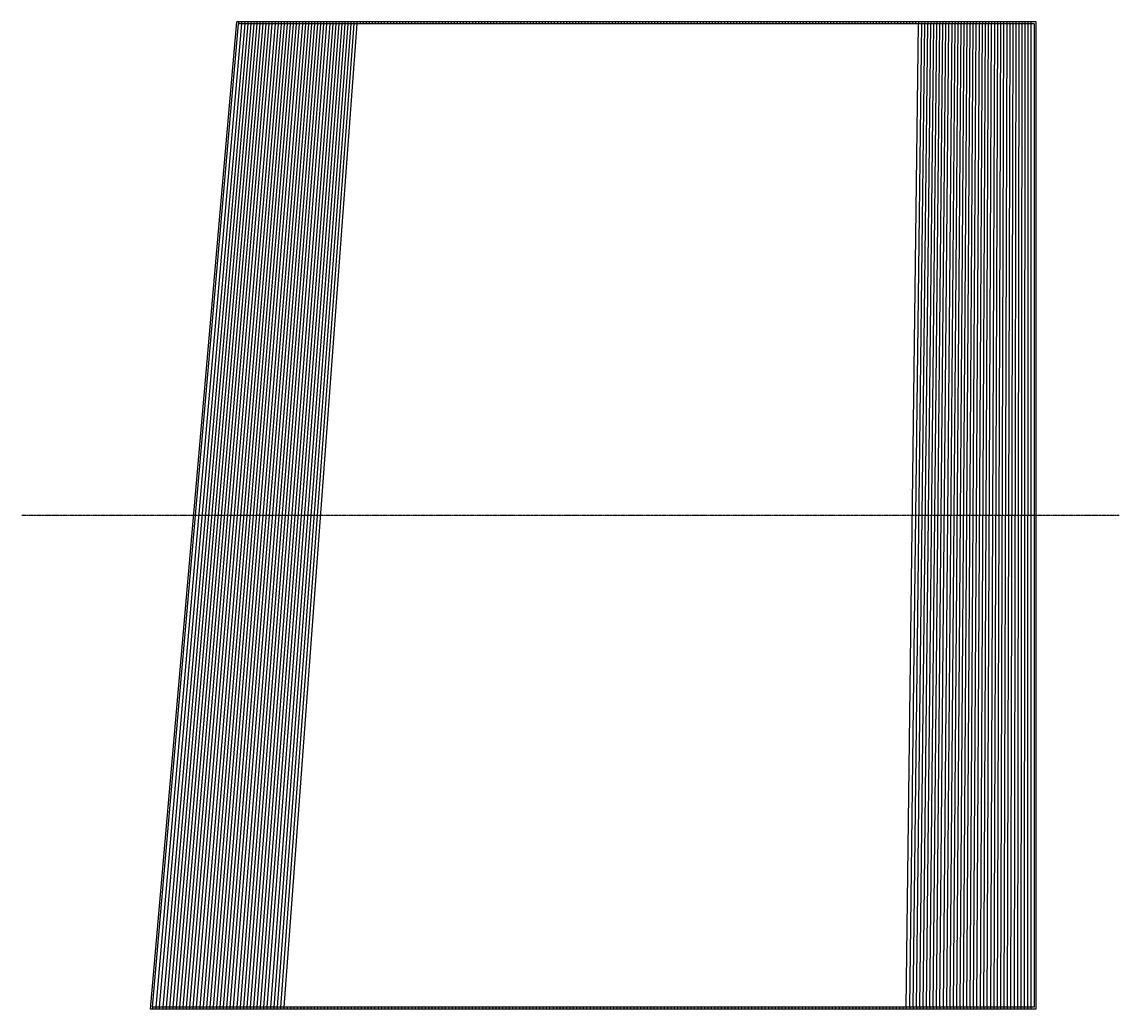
# Model space of a CAD drawing. Header units: millimetres. Extents: x -24222 to 32035, y -74604 to 14337.
# Drawn here: x 2923 to 6180, y -17817 to -14887 of the extents above; entities that cross this region are included whole.
import ezdxf

# ---------------------------------------------------------------- set-up
doc = ezdxf.new("R2010")
doc.units = ezdxf.units.MM
doc.header["$LTSCALE"] = 0.25
doc.header["$MEASUREMENT"] = 0
doc.linetypes.add('ACAD_ISO04W100', pattern=[30, 24, -3, 0, -3])
for name, color, linetype in [('中心线', 5, 'ACAD_ISO04W100'), ('标注', 7, 'Continuous'), ('次轮廓线', 7, 'Continuous'), ('轮廓线', 1, 'Continuous'), ('钢筋', 1, 'Continuous')]:
    doc.layers.add(name, color=color, linetype=linetype)

msp = doc.modelspace()

# ---------------------------------------------------------------- linework, layer by layer
at = {"layer": '中心线'}
msp.add_line((6179.913, -16352.043), (2922.777, -16352.043), dxfattribs=at)
at = {"layer": '标注'}
for p, q in [((3304.7, -17817.043), (3561.042, -14887.043)), ((5932.871, -14887.043), (3561.042, -14887.043)), ((3565.99, -14887.043), (3565.99, -14892.443)), ((3575.003, -14887.043), (3575.003, -14892.443)), ((3584.016, -14887.043), (3584.016, -14892.443)), ((3593.029, -14887.043), (3593.029, -14892.443)), ((3602.042, -14887.043), (3602.042, -14892.443)), ((3611.055, -14887.043), (3611.055, -14892.443)), ((3620.068, -14887.043), (3620.068, -14892.443)), ((3629.081, -14887.043), (3629.081, -14892.443)), ((3638.094, -14887.043), (3638.094, -14892.443)), ((3647.107, -14887.043), (3647.107, -14892.443)), ((3656.12, -14887.043), (3656.12, -14892.443)), ((3665.133, -14887.043), (3665.133, -14892.443)), ((3674.146, -14887.043), (3674.146, -14892.443)), ((3683.159, -14887.043), (3683.159, -14892.443)), ((3692.172, -14887.043), (3692.172, -14892.443)), ((3701.185, -14887.043), (3701.185, -14892.443)), ((3710.198, -14887.043), (3710.198, -14892.443)), ((3719.211, -14887.043), (3719.211, -14892.443)), ((3728.224, -14887.043), (3728.224, -14892.443)), ((3737.237, -14887.043), (3737.237, -14892.443)), ((3746.25, -14887.043), (3746.25, -14892.443)), ((3755.263, -14887.043), (3755.263, -14892.443)), ((3764.276, -14887.043), (3764.276, -14892.443)), ((3773.289, -14887.043), (3773.289, -14892.443)), ((3782.302, -14887.043), (3782.302, -14892.443)), ((3791.315, -14887.043), (3791.315, -14892.443)), ((3800.328, -14887.043), (3800.328, -14892.443)), ((3809.341, -14887.043), (3809.341, -14892.443)), ((3818.354, -14887.043), (3818.354, -14892.443)), ((3827.367, -14887.043), (3827.367, -14892.443)), ((3836.38, -14887.043), (3836.38, -14892.443)), ((3845.393, -14887.043), (3845.393, -14892.443)), ((3854.406, -14887.043), (3854.406, -14892.443)), ((3863.419, -14887.043), (3863.419, -14892.443)), ((3872.432, -14887.043), (3872.432, -14892.443)), ((3881.445, -14887.043), (3881.445, -14892.443)), ((3890.458, -14887.043), (3890.458, -14892.443)), ((3899.471, -14887.043), (3899.471, -14892.443)), ((3908.484, -14887.043), (3908.484, -14892.443)), ((3917.497, -14887.043), (3917.497, -14892.443)), ((3926.51, -14887.043), (3926.51, -14892.443)), ((3935.523, -14887.043), (3935.523, -14892.443)), ((3944.536, -14887.043), (3944.536, -14892.443)), ((3953.549, -14887.043), (3953.549, -14892.443)), ((3962.562, -14887.043), (3962.562, -14892.443)), ((3971.575, -14887.043), (3971.575, -14892.443)), ((3980.588, -14887.043), (3980.588, -14892.443)), ((3989.601, -14887.043), (3989.601, -14892.443)), ((3998.614, -14887.043), (3998.614, -14892.443)), ((4007.627, -14887.043), (4007.627, -14892.443)), ((4016.64, -14887.043), (4016.64, -14892.443)), ((4025.653, -14887.043), (4025.653, -14892.443)), ((4034.666, -14887.043), (4034.666, -14892.443)), ((4043.679, -14887.043), (4043.679, -14892.443)), ((4052.692, -14887.043), (4052.692, -14892.443)), ((4061.705, -14887.043), (4061.705, -14892.443)), ((4070.718, -14887.043), (4070.718, -14892.443)), ((4079.731, -14887.043), (4079.731, -14892.443)), ((4088.744, -14887.043), (4088.744, -14892.443)), ((4097.757, -14887.043), (4097.757, -14892.443)), ((4106.77, -14887.043), (4106.77, -14892.443)), ((4115.783, -14887.043), (4115.783, -14892.443)), ((4124.796, -14887.043), (4124.796, -14892.443)), ((4133.809, -14887.043), (4133.809, -14892.443)), ((4142.822, -14887.043), (4142.822, -14892.443)), ((4151.835, -14887.043), (4151.835, -14892.443)), ((4160.848, -14887.043), (4160.848, -14892.443)), ((4169.861, -14887.043), (4169.861, -14892.443)), ((4178.874, -14887.043), (4178.874, -14892.443)), ((4187.887, -14887.043), (4187.887, -14892.443)), ((4196.9, -14887.043), (4196.9, -14892.443)), ((4205.913, -14887.043), (4205.913, -14892.443)), ((4214.926, -14887.043), (4214.926, -14892.443)), ((4223.939, -14887.043), (4223.939, -14892.443)), ((4232.952, -14887.043), (4232.952, -14892.443)), ((4241.965, -14887.043), (4241.965, -14892.443)), ((4250.978, -14887.043), (4250.978, -14892.443)), ((4259.991, -14887.043), (4259.991, -14892.443)), ((4269.004, -14887.043), (4269.004, -14892.443)), ((4278.017, -14887.043), (4278.017, -14892.443)), ((4287.03, -14887.043), (4287.03, -14892.443)), ((4296.043, -14887.043), (4296.043, -14892.443)), ((4305.056, -14887.043), (4305.056, -14892.443)), ((4314.069, -14887.043), (4314.069, -14892.443)), ((4323.082, -14887.043), (4323.082, -14892.443)), ((4332.095, -14887.043), (4332.095, -14892.443)), ((4341.108, -14887.043), (4341.108, -14892.443)), ((4350.121, -14887.043), (4350.121, -14892.443)), ((4359.134, -14887.043), (4359.134, -14892.443)), ((4368.147, -14887.043), (4368.147, -14892.443)), ((4377.16, -14887.043), (4377.16, -14892.443)), ((4386.173, -14887.043), (4386.173, -14892.443)), ((4395.186, -14887.043), (4395.186, -14892.443)), ((4404.199, -14887.043), (4404.199, -14892.443)), ((4413.212, -14887.043), (4413.212, -14892.443)), ((4422.225, -14887.043), (4422.225, -14892.443)), ((4431.238, -14887.043), (4431.238, -14892.443)), ((4440.251, -14887.043), (4440.251, -14892.443)), ((4449.264, -14887.043), (4449.264, -14892.443)), ((4458.277, -14887.043), (4458.277, -14892.443)), ((4467.29, -14887.043), (4467.29, -14892.443)), ((4476.303, -14887.043), (4476.303, -14892.443)), ((4485.316, -14887.043), (4485.316, -14892.443)), ((4494.329, -14887.043), (4494.329, -14892.443)), ((4503.342, -14887.043), (4503.342, -14892.443)), ((4512.355, -14887.043), (4512.355, -14892.443)), ((4521.368, -14887.043), (4521.368, -14892.443)), ((4530.381, -14887.043), (4530.381, -14892.443)), ((4539.394, -14887.043), (4539.394, -14892.443)), ((4548.407, -14887.043), (4548.407, -14892.443)), ((4557.42, -14887.043), (4557.42, -14892.443)), ((4566.433, -14887.043), (4566.433, -14892.443)), ((4575.446, -14887.043), (4575.446, -14892.443)), ((4584.459, -14887.043), (4584.459, -14892.443)), ((4593.472, -14887.043), (4593.472, -14892.443)), ((4602.485, -14887.043), (4602.485, -14892.443)), ((4611.498, -14887.043), (4611.498, -14892.443)), ((4620.511, -14887.043), (4620.511, -14892.443)), ((4629.524, -14887.043), (4629.524, -14892.443)), ((4638.537, -14887.043), (4638.537, -14892.443)), ((4647.55, -14887.043), (4647.55, -14892.443)), ((4656.563, -14887.043), (4656.563, -14892.443)), ((4665.576, -14887.043), (4665.576, -14892.443)), ((4674.589, -14887.043), (4674.589, -14892.443)), ((4683.602, -14887.043), (4683.602, -14892.443)), ((4692.615, -14887.043), (4692.615, -14892.443)), ((4701.628, -14887.043), (4701.628, -14892.443)), ((4710.641, -14887.043), (4710.641, -14892.443)), ((4719.654, -14887.043), (4719.654, -14892.443)), ((4728.667, -14887.043), (4728.667, -14892.443)), ((4737.68, -14887.043), (4737.68, -14892.443)), ((4746.693, -14887.043), (4746.693, -14892.443)), ((4755.706, -14887.043), (4755.706, -14892.443)), ((4764.719, -14887.043), (4764.719, -14892.443)), ((4773.732, -14887.043), (4773.732, -14892.443)), ((4782.745, -14887.043), (4782.745, -14892.443)), ((4791.758, -14887.043), (4791.758, -14892.443)), ((4800.771, -14887.043), (4800.771, -14892.443)), ((4809.784, -14887.043), (4809.784, -14892.443)), ((4818.797, -14887.043), (4818.797, -14892.443)), ((4827.81, -14887.043), (4827.81, -14892.443)), ((4836.823, -14887.043), (4836.823, -14892.443)), ((4845.836, -14887.043), (4845.836, -14892.443)), ((4854.849, -14887.043), (4854.849, -14892.443)), ((4863.862, -14887.043), (4863.862, -14892.443)), ((4872.875, -14887.043), (4872.875, -14892.443)), ((4881.888, -14887.043), (4881.888, -14892.443)), ((4890.901, -14887.043), (4890.901, -14892.443)), ((4899.914, -14887.043), (4899.914, -14892.443)), ((4908.927, -14887.043), (4908.927, -14892.443)), ((4917.94, -14887.043), (4917.94, -14892.443)), ((4926.953, -14887.043), (4926.953, -14892.443)), ((4935.966, -14887.043), (4935.966, -14892.443)), ((4944.979, -14887.043), (4944.979, -14892.443)), ((4953.992, -14887.043), (4953.992, -14892.443)), ((4963.005, -14887.043), (4963.005, -14892.443)), ((4972.018, -14887.043), (4972.018, -14892.443)), ((4981.031, -14887.043), (4981.031, -14892.443)), ((4990.044, -14887.043), (4990.044, -14892.443)), ((4999.057, -14887.043), (4999.057, -14892.443)), ((5008.07, -14887.043), (5008.07, -14892.443)), ((5017.083, -14887.043), (5017.083, -14892.443)), ((5026.096, -14887.043), (5026.096, -14892.443)), ((5035.109, -14887.043), (5035.109, -14892.443)), ((5044.122, -14887.043), (5044.122, -14892.443)), ((5053.135, -14887.043), (5053.135, -14892.443)), ((5062.148, -14887.043), (5062.148, -14892.443)), ((5071.161, -14887.043), (5071.161, -14892.443)), ((5080.174, -14887.043), (5080.174, -14892.443)), ((5089.187, -14887.043), (5089.187, -14892.443)), ((5098.2, -14887.043), (5098.2, -14892.443)), ((5107.213, -14887.043), (5107.213, -14892.443)), ((5116.226, -14887.043), (5116.226, -14892.443)), ((5125.239, -14887.043), (5125.239, -14892.443)), ((5134.252, -14887.043), (5134.252, -14892.443)), ((5143.265, -14887.043), (5143.265, -14892.443)), ((5152.278, -14887.043), (5152.278, -14892.443)), ((5161.291, -14887.043), (5161.291, -14892.443)), ((5170.304, -14887.043), (5170.304, -14892.443)), ((5179.317, -14887.043), (5179.317, -14892.443)), ((5188.33, -14887.043), (5188.33, -14892.443)), ((5197.343, -14887.043), (5197.343, -14892.443)), ((5206.356, -14887.043), (5206.356, -14892.443)), ((5215.369, -14887.043), (5215.369, -14892.443)), ((5224.382, -14887.043), (5224.382, -14892.443)), ((5233.395, -14887.043), (5233.395, -14892.443)), ((5242.408, -14887.043), (5242.408, -14892.443)), ((5251.421, -14887.043), (5251.421, -14892.443)), ((5260.434, -14887.043), (5260.434, -14892.443)), ((5269.447, -14887.043), (5269.447, -14892.443)), ((5278.46, -14887.043), (5278.46, -14892.443)), ((5287.473, -14887.043), (5287.473, -14892.443)), ((5296.486, -14887.043), (5296.486, -14892.443)), ((5305.499, -14887.043), (5305.499, -14892.443)), ((5314.512, -14887.043), (5314.512, -14892.443)), ((5323.525, -14887.043), (5323.525, -14892.443)), ((5332.538, -14887.043), (5332.538, -14892.443)), ((5341.551, -14887.043), (5341.551, -14892.443)), ((5350.564, -14887.043), (5350.564, -14892.443)), ((5359.577, -14887.043), (5359.577, -14892.443)), ((5368.59, -14887.043), (5368.59, -14892.443)), ((5377.603, -14887.043), (5377.603, -14892.443)), ((5386.616, -14887.043), (5386.616, -14892.443)), ((5395.629, -14887.043), (5395.629, -14892.443)), ((5404.642, -14887.043), (5404.642, -14892.443)), ((5413.655, -14887.043), (5413.655, -14892.443)), ((5422.668, -14887.043), (5422.668, -14892.443)), ((5431.681, -14887.043), (5431.681, -14892.443)), ((5440.694, -14887.043), (5440.694, -14892.443)), ((5449.707, -14887.043), (5449.707, -14892.443)), ((5458.72, -14887.043), (5458.72, -14892.443)), ((5467.733, -14887.043), (5467.733, -14892.443)), ((5476.746, -14887.043), (5476.746, -14892.443)), ((5485.759, -14887.043), (5485.759, -14892.443)), ((5494.772, -14887.043), (5494.772, -14892.443)), ((5503.785, -14887.043), (5503.785, -14892.443)), ((5512.798, -14887.043), (5512.798, -14892.443)), ((5521.811, -14887.043), (5521.811, -14892.443)), ((5530.824, -14887.043), (5530.824, -14892.443)), ((5539.837, -14887.043), (5539.837, -14892.443)), ((5548.85, -14887.043), (5548.85, -14892.443)), ((5557.863, -14887.043), (5557.863, -14892.443)), ((5566.876, -14887.043), (5566.876, -14892.443)), ((5575.889, -14887.043), (5575.889, -14892.443)), ((5584.902, -14887.043), (5584.902, -14892.443)), ((5593.915, -14887.043), (5593.915, -14892.443)), ((5602.928, -14887.043), (5602.928, -14892.443)), ((5611.941, -14887.043), (5611.941, -14892.443)), ((5620.954, -14887.043), (5620.954, -14892.443)), ((5629.967, -14887.043), (5629.967, -14892.443)), ((5638.98, -14887.043), (5638.98, -14892.443)), ((5647.993, -14887.043), (5647.993, -14892.443)), ((5657.006, -14887.043), (5657.006, -14892.443)), ((5666.019, -14887.043), (5666.019, -14892.443)), ((5675.032, -14887.043), (5675.032, -14892.443)), ((5684.045, -14887.043), (5684.045, -14892.443)), ((5693.058, -14887.043), (5693.058, -14892.443)), ((5702.071, -14887.043), (5702.071, -14892.443)), ((5711.084, -14887.043), (5711.084, -14892.443)), ((5720.097, -14887.043), (5720.097, -14892.443)), ((5729.11, -14887.043), (5729.11, -14892.443)), ((5738.123, -14887.043), (5738.123, -14892.443)), ((5747.136, -14887.043), (5747.136, -14892.443)), ((5756.149, -14887.043), (5756.149, -14892.443)), ((5765.162, -14887.043), (5765.162, -14892.443)), ((5774.175, -14887.043), (5774.175, -14892.443)), ((5783.188, -14887.043), (5783.188, -14892.443)), ((5792.201, -14887.043), (5792.201, -14892.443)), ((5801.214, -14887.043), (5801.214, -14892.443)), ((5810.227, -14887.043), (5810.227, -14892.443)), ((5819.24, -14887.043), (5819.24, -14892.443)), ((5828.253, -14887.043), (5828.253, -14892.443)), ((5837.266, -14887.043), (5837.266, -14892.443)), ((5846.279, -14887.043), (5846.279, -14892.443)), ((5855.292, -14887.043), (5855.292, -14892.443)), ((5864.305, -14887.043), (5864.305, -14892.443)), ((5873.318, -14887.043), (5873.318, -14892.443)), ((5882.331, -14887.043), (5882.331, -14892.443)), ((5891.344, -14887.043), (5891.344, -14892.443)), ((5900.357, -14887.043), (5900.357, -14892.443)), ((5909.37, -14887.043), (5909.37, -14892.443)), ((5918.383, -14887.043), (5918.383, -14892.443)), ((3310.593, -17811.643), (3310.593, -17817.043)), ((3320.583, -17811.643), (3320.583, -17817.043)), ((3330.573, -17811.643), (3330.573, -17817.043)), ((3340.563, -17811.643), (3340.563, -17817.043)), ((3350.553, -17811.643), (3350.553, -17817.043)), ((3360.543, -17811.643), (3360.543, -17817.043)), ((3370.533, -17811.643), (3370.533, -17817.043)), ((3380.523, -17811.643), (3380.523, -17817.043)), ((3390.513, -17811.643), (3390.513, -17817.043)), ((3400.503, -17811.643), (3400.503, -17817.043)), ((3410.493, -17811.643), (3410.493, -17817.043)), ((3420.483, -17811.643), (3420.483, -17817.043)), ((3430.473, -17811.643), (3430.473, -17817.043)), ((3440.463, -17811.643), (3440.463, -17817.043)), ((3450.453, -17811.643), (3450.453, -17817.043)), ((3460.443, -17811.643), (3460.443, -17817.043)), ((3470.433, -17811.643), (3470.433, -17817.043)), ((3480.423, -17811.643), (3480.423, -17817.043)), ((3490.413, -17811.643), (3490.413, -17817.043)), ((3500.403, -17811.643), (3500.403, -17817.043)), ((3510.393, -17811.643), (3510.393, -17817.043)), ((3520.383, -17811.643), (3520.383, -17817.043)), ((3530.373, -17811.643), (3530.373, -17817.043)), ((3540.363, -17811.643), (3540.363, -17817.043)), ((3550.353, -17811.643), (3550.353, -17817.043)), ((3560.343, -17811.643), (3560.343, -17817.043)), ((3570.333, -17811.643), (3570.333, -17817.043)), ((3580.323, -17811.643), (3580.323, -17817.043)), ((3590.313, -17811.643), (3590.313, -17817.043)), ((3600.303, -17811.643), (3600.303, -17817.043)), ((3610.293, -17811.643), (3610.293, -17817.043)), ((3620.283, -17811.643), (3620.283, -17817.043)), ((3630.273, -17811.643), (3630.273, -17817.043)), ((3640.263, -17811.643), (3640.263, -17817.043)), ((3650.253, -17811.643), (3650.253, -17817.043)), ((3660.243, -17811.643), (3660.243, -17817.043)), ((3670.233, -17811.643), (3670.233, -17817.043)), ((3680.223, -17811.643), (3680.223, -17817.043)), ((3690.213, -17811.643), (3690.213, -17817.043)), ((3700.203, -17811.643), (3700.203, -17817.043)), ((3710.193, -17811.643), (3710.193, -17817.043)), ((3720.183, -17811.643), (3720.183, -17817.043)), ((3730.173, -17811.643), (3730.173, -17817.043)), ((3740.163, -17811.643), (3740.163, -17817.043)), ((3750.153, -17811.643), (3750.153, -17817.043)), ((3760.143, -17811.643), (3760.143, -17817.043)), ((3770.133, -17811.643), (3770.133, -17817.043)), ((3780.123, -17811.643), (3780.123, -17817.043)), ((3790.113, -17811.643), (3790.113, -17817.043)), ((3800.103, -17811.643), (3800.103, -17817.043)), ((3810.093, -17811.643), (3810.093, -17817.043)), ((3820.083, -17811.643), (3820.083, -17817.043)), ((3830.073, -17811.643), (3830.073, -17817.043)), ((3840.063, -17811.643), (3840.063, -17817.043)), ((3850.053, -17811.643), (3850.053, -17817.043)), ((3860.043, -17811.643), (3860.043, -17817.043)), ((3870.033, -17811.643), (3870.033, -17817.043)), ((3880.023, -17811.643), (3880.023, -17817.043)), ((3890.013, -17811.643), (3890.013, -17817.043)), ((3900.003, -17811.643), (3900.003, -17817.043)), ((3909.993, -17811.643), (3909.993, -17817.043)), ((3919.983, -17811.643), (3919.983, -17817.043)), ((3929.973, -17811.643), (3929.973, -17817.043)), ((3939.963, -17811.643), (3939.963, -17817.043)), ((3949.953, -17811.643), (3949.953, -17817.043)), ((3959.943, -17811.643), (3959.943, -17817.043)), ((3969.933, -17811.643), (3969.933, -17817.043)), ((3979.923, -17811.643), (3979.923, -17817.043)), ((3989.913, -17811.643), (3989.913, -17817.043)), ((3999.903, -17811.643), (3999.903, -17817.043)), ((4009.893, -17811.643), (4009.893, -17817.043)), ((4019.883, -17811.643), (4019.883, -17817.043)), ((4029.873, -17811.643), (4029.873, -17817.043)), ((4039.863, -17811.643), (4039.863, -17817.043)), ((4049.853, -17811.643), (4049.853, -17817.043)), ((4059.843, -17811.643), (4059.843, -17817.043)), ((4069.833, -17811.643), (4069.833, -17817.043)), ((4079.823, -17811.643), (4079.823, -17817.043)), ((4089.813, -17811.643), (4089.813, -17817.043)), ((4099.803, -17811.643), (4099.803, -17817.043)), ((4109.793, -17811.643), (4109.793, -17817.043)), ((4119.783, -17811.643), (4119.783, -17817.043)), ((4129.773, -17811.643), (4129.773, -17817.043)), ((4139.763, -17811.643), (4139.763, -17817.043)), ((4149.753, -17811.643), (4149.753, -17817.043)), ((4159.743, -17811.643), (4159.743, -17817.043)), ((4169.733, -17811.643), (4169.733, -17817.043)), ((4179.723, -17811.643), (4179.723, -17817.043)), ((4189.713, -17811.643), (4189.713, -17817.043)), ((4199.703, -17811.643), (4199.703, -17817.043)), ((4209.693, -17811.643), (4209.693, -17817.043)), ((4219.683, -17811.643), (4219.683, -17817.043)), ((4229.673, -17811.643), (4229.673, -17817.043)), ((4239.663, -17811.643), (4239.663, -17817.043)), ((4249.653, -17811.643), (4249.653, -17817.043)), ((4259.643, -17811.643), (4259.643, -17817.043)), ((4269.633, -17811.643), (4269.633, -17817.043)), ((4279.623, -17811.643), (4279.623, -17817.043)), ((4289.613, -17811.643), (4289.613, -17817.043)), ((4299.603, -17811.643), (4299.603, -17817.043)), ((4309.593, -17811.643), (4309.593, -17817.043)), ((4319.583, -17811.643), (4319.583, -17817.043)), ((4329.573, -17811.643), (4329.573, -17817.043)), ((4339.563, -17811.643), (4339.563, -17817.043)), ((4349.553, -17811.643), (4349.553, -17817.043)), ((4359.543, -17811.643), (4359.543, -17817.043)), ((4369.533, -17811.643), (4369.533, -17817.043)), ((4379.523, -17811.643), (4379.523, -17817.043)), ((4389.513, -17811.643), (4389.513, -17817.043)), ((4399.503, -17811.643), (4399.503, -17817.043)), ((4409.493, -17811.643), (4409.493, -17817.043)), ((4419.483, -17811.643), (4419.483, -17817.043)), ((4429.473, -17811.643), (4429.473, -17817.043)), ((4439.463, -17811.643), (4439.463, -17817.043)), ((4449.453, -17811.643), (4449.453, -17817.043)), ((4459.443, -17811.643), (4459.443, -17817.043)), ((4469.433, -17811.643), (4469.433, -17817.043)), ((4479.423, -17811.643), (4479.423, -17817.043)), ((4489.413, -17811.643), (4489.413, -17817.043)), ((4499.403, -17811.643), (4499.403, -17817.043)), ((4509.393, -17811.643), (4509.393, -17817.043)), ((4519.383, -17811.643), (4519.383, -17817.043)), ((4529.373, -17811.643), (4529.373, -17817.043)), ((4539.363, -17811.643), (4539.363, -17817.043)), ((4549.353, -17811.643), (4549.353, -17817.043)), ((4559.343, -17811.643), (4559.343, -17817.043)), ((4569.333, -17811.643), (4569.333, -17817.043)), ((4579.323, -17811.643), (4579.323, -17817.043)), ((4589.313, -17811.643), (4589.313, -17817.043)), ((4599.303, -17811.643), (4599.303, -17817.043)), ((4609.293, -17811.643), (4609.293, -17817.043)), ((4619.283, -17811.643), (4619.283, -17817.043)), ((4629.273, -17811.643), (4629.273, -17817.043)), ((4639.263, -17811.643), (4639.263, -17817.043)), ((4649.253, -17811.643), (4649.253, -17817.043)), ((4659.243, -17811.643), (4659.243, -17817.043)), ((4669.233, -17811.643), (4669.233, -17817.043)), ((4679.223, -17811.643), (4679.223, -17817.043)), ((4689.213, -17811.643), (4689.213, -17817.043)), ((4699.203, -17811.643), (4699.203, -17817.043)), ((4709.193, -17811.643), (4709.193, -17817.043)), ((4719.183, -17811.643), (4719.183, -17817.043)), ((4729.173, -17811.643), (4729.173, -17817.043)), ((4739.163, -17811.643), (4739.163, -17817.043)), ((4749.153, -17811.643), (4749.153, -17817.043)), ((4759.143, -17811.643), (4759.143, -17817.043)), ((4769.133, -17811.643), (4769.133, -17817.043)), ((4779.123, -17811.643), (4779.123, -17817.043)), ((4789.113, -17811.643), (4789.113, -17817.043)), ((4799.103, -17811.643), (4799.103, -17817.043)), ((4809.093, -17811.643), (4809.093, -17817.043)), ((4819.083, -17811.643), (4819.083, -17817.043)), ((4829.073, -17811.643), (4829.073, -17817.043)), ((4839.063, -17811.643), (4839.063, -17817.043)), ((4849.053, -17811.643), (4849.053, -17817.043)), ((4859.043, -17811.643), (4859.043, -17817.043)), ((4869.033, -17811.643), (4869.033, -17817.043)), ((4879.023, -17811.643), (4879.023, -17817.043)), ((4889.013, -17811.643), (4889.013, -17817.043)), ((4899.003, -17811.643), (4899.003, -17817.043)), ((4908.993, -17811.643), (4908.993, -17817.043)), ((4918.983, -17811.643), (4918.983, -17817.043)), ((4928.973, -17811.643), (4928.973, -17817.043)), ((4938.963, -17811.643), (4938.963, -17817.043)), ((4948.953, -17811.643), (4948.953, -17817.043)), ((4958.943, -17811.643), (4958.943, -17817.043)), ((4968.933, -17811.643), (4968.933, -17817.043)), ((4978.923, -17811.643), (4978.923, -17817.043)), ((4988.913, -17811.643), (4988.913, -17817.043)), ((4998.903, -17811.643), (4998.903, -17817.043)), ((5008.893, -17811.643), (5008.893, -17817.043)), ((5018.883, -17811.643), (5018.883, -17817.043)), ((5028.873, -17811.643), (5028.873, -17817.043)), ((5038.863, -17811.643), (5038.863, -17817.043)), ((5048.853, -17811.643), (5048.853, -17817.043)), ((5058.843, -17811.643), (5058.843, -17817.043)), ((5068.833, -17811.643), (5068.833, -17817.043)), ((5078.823, -17811.643), (5078.823, -17817.043)), ((5088.813, -17811.643), (5088.813, -17817.043)), ((5098.803, -17811.643), (5098.803, -17817.043)), ((5108.793, -17811.643), (5108.793, -17817.043)), ((5118.783, -17811.643), (5118.783, -17817.043)), ((5128.773, -17811.643), (5128.773, -17817.043)), ((5138.763, -17811.643), (5138.763, -17817.043)), ((5148.753, -17811.643), (5148.753, -17817.043)), ((5158.743, -17811.643), (5158.743, -17817.043)), ((5168.733, -17811.643), (5168.733, -17817.043)), ((5178.723, -17811.643), (5178.723, -17817.043)), ((5188.713, -17811.643), (5188.713, -17817.043)), ((5198.703, -17811.643), (5198.703, -17817.043)), ((5208.693, -17811.643), (5208.693, -17817.043)), ((5218.683, -17811.643), (5218.683, -17817.043)), ((5228.673, -17811.643), (5228.673, -17817.043)), ((5238.663, -17811.643), (5238.663, -17817.043)), ((5248.653, -17811.643), (5248.653, -17817.043)), ((5258.643, -17811.643), (5258.643, -17817.043)), ((5268.633, -17811.643), (5268.633, -17817.043)), ((5278.623, -17811.643), (5278.623, -17817.043)), ((5288.613, -17811.643), (5288.613, -17817.043)), ((5298.603, -17811.643), (5298.603, -17817.043)), ((5308.593, -17811.643), (5308.593, -17817.043)), ((5318.583, -17811.643), (5318.583, -17817.043)), ((5328.573, -17811.643), (5328.573, -17817.043)), ((5338.563, -17811.643), (5338.563, -17817.043)), ((5348.553, -17811.643), (5348.553, -17817.043)), ((5358.543, -17811.643), (5358.543, -17817.043)), ((5368.533, -17811.643), (5368.533, -17817.043)), ((5378.523, -17811.643), (5378.523, -17817.043)), ((5388.513, -17811.643), (5388.513, -17817.043)), ((5398.503, -17811.643), (5398.503, -17817.043)), ((5408.493, -17811.643), (5408.493, -17817.043)), ((5418.483, -17811.643), (5418.483, -17817.043)), ((5428.473, -17811.643), (5428.473, -17817.043)), ((5438.463, -17811.643), (5438.463, -17817.043)), ((5448.453, -17811.643), (5448.453, -17817.043)), ((5458.443, -17811.643), (5458.443, -17817.043)), ((5468.433, -17811.643), (5468.433, -17817.043)), ((5478.423, -17811.643), (5478.423, -17817.043)), ((5488.413, -17811.643), (5488.413, -17817.043)), ((5498.403, -17811.643), (5498.403, -17817.043)), ((5508.393, -17811.643), (5508.393, -17817.043)), ((5518.383, -17811.643), (5518.383, -17817.043)), ((5528.373, -17811.643), (5528.373, -17817.043)), ((5538.363, -17811.643), (5538.363, -17817.043)), ((5548.353, -17811.643), (5548.353, -17817.043)), ((5558.343, -17811.643), (5558.343, -17817.043)), ((5568.333, -17811.643), (5568.333, -17817.043)), ((5578.323, -17811.643), (5578.323, -17817.043)), ((5588.313, -17811.643), (5588.313, -17817.043)), ((5598.303, -17811.643), (5598.303, -17817.043)), ((5608.293, -17811.643), (5608.293, -17817.043)), ((5618.283, -17811.643), (5618.283, -17817.043)), ((5628.273, -17811.643), (5628.273, -17817.043)), ((5638.263, -17811.643), (5638.263, -17817.043)), ((5648.253, -17811.643), (5648.253, -17817.043)), ((5658.243, -17811.643), (5658.243, -17817.043)), ((5668.233, -17811.643), (5668.233, -17817.043)), ((5678.223, -17811.643), (5678.223, -17817.043)), ((5688.213, -17811.643), (5688.213, -17817.043)), ((5698.203, -17811.643), (5698.203, -17817.043)), ((5708.193, -17811.643), (5708.193, -17817.043)), ((5718.183, -17811.643), (5718.183, -17817.043)), ((5728.173, -17811.643), (5728.173, -17817.043)), ((5738.163, -17811.643), (5738.163, -17817.043)), ((5748.153, -17811.643), (5748.153, -17817.043)), ((5758.143, -17811.643), (5758.143, -17817.043)), ((5768.133, -17811.643), (5768.133, -17817.043)), ((5778.123, -17811.643), (5778.123, -17817.043)), ((5788.113, -17811.643), (5788.113, -17817.043)), ((5798.103, -17811.643), (5798.103, -17817.043)), ((5808.093, -17811.643), (5808.093, -17817.043)), ((5818.083, -17811.643), (5818.083, -17817.043)), ((5828.073, -17811.643), (5828.073, -17817.043)), ((5838.063, -17811.643), (5838.063, -17817.043)), ((5848.053, -17811.643), (5848.053, -17817.043)), ((5858.043, -17811.643), (5858.043, -17817.043)), ((5868.033, -17811.643), (5868.033, -17817.043)), ((5878.023, -17811.643), (5878.023, -17817.043)), ((5888.013, -17811.643), (5888.013, -17817.043)), ((5898.003, -17811.643), (5898.003, -17817.043)), ((5907.993, -17811.643), (5907.993, -17817.043)), ((5917.983, -17811.643), (5917.983, -17817.043)), ((5932.871, -17817.043), (3304.7, -17817.043))]:
    msp.add_line(p, q, dxfattribs=at)
at = {"layer": '次轮廓线'}
msp.add_line((5932.871, -14887.043), (5932.871, -17817.043), dxfattribs=at)
at = {"layer": '轮廓线'}
for p, q in [((3584.016, -14892.443), (3330.573, -17811.643)), ((3593.029, -14892.443), (3340.563, -17811.643)), ((3602.042, -14892.443), (3350.553, -17811.643)), ((3611.055, -14892.443), (3360.543, -17811.643)), ((3620.068, -14892.443), (3370.533, -17811.643)), ((3629.081, -14892.443), (3380.523, -17811.643)), ((3638.094, -14892.443), (3390.513, -17811.643)), ((3647.107, -14892.443), (3400.503, -17811.643)), ((3656.12, -14892.443), (3410.493, -17811.643)), ((3665.133, -14892.443), (3420.483, -17811.643)), ((3674.146, -14892.443), (3430.473, -17811.643)), ((3683.159, -14892.443), (3440.463, -17811.643)), ((3692.172, -14892.443), (3450.453, -17811.643)), ((3701.185, -14892.443), (3460.443, -17811.643)), ((3710.198, -14892.443), (3470.433, -17811.643)), ((3719.211, -14892.443), (3480.423, -17811.643)), ((3728.224, -14892.443), (3490.413, -17811.643)), ((3737.237, -14892.443), (3500.403, -17811.643)), ((3746.25, -14892.443), (3510.393, -17811.643)), ((3755.263, -14892.443), (3520.383, -17811.643)), ((3764.276, -14892.443), (3530.373, -17811.643)), ((3773.289, -14892.443), (3540.363, -17811.643)), ((3782.302, -14892.443), (3550.353, -17811.643)), ((3791.315, -14892.443), (3560.343, -17811.643)), ((3800.328, -14892.443), (3570.333, -17811.643)), ((3809.341, -14892.443), (3580.323, -17811.643)), ((3818.354, -14892.443), (3590.313, -17811.643)), ((3827.367, -14892.443), (3600.303, -17811.643)), ((3836.38, -14892.443), (3610.293, -17811.643)), ((3845.393, -14892.443), (3620.283, -17811.643)), ((3854.406, -14892.443), (3630.273, -17811.643)), ((3863.419, -14892.443), (3640.263, -17811.643)), ((3872.432, -14892.443), (3650.253, -17811.643)), ((3881.445, -14892.443), (3660.243, -17811.643)), ((3890.458, -14892.443), (3670.233, -17811.643)), ((3899.471, -14892.443), (3680.223, -17811.643)), ((3908.484, -14892.443), (3690.213, -17811.643)), ((3917.497, -14892.443), (3700.203, -17811.643)), ((5548.353, -17811.643), (5584.902, -14892.443)), ((5558.343, -17811.643), (5593.915, -14892.443)), ((5568.333, -17811.643), (5602.928, -14892.443)), ((5578.323, -17811.643), (5611.941, -14892.443)), ((5588.313, -17811.643), (5620.954, -14892.443)), ((5598.303, -17811.643), (5629.967, -14892.443)), ((5608.293, -17811.643), (5638.98, -14892.443)), ((5618.283, -17811.643), (5647.993, -14892.443)), ((5628.273, -17811.643), (5657.006, -14892.443)), ((5638.263, -17811.643), (5666.019, -14892.443)), ((5648.253, -17811.643), (5675.032, -14892.443)), ((5658.243, -17811.643), (5684.045, -14892.443)), ((5668.233, -17811.643), (5693.058, -14892.443)), ((5678.223, -17811.643), (5702.071, -14892.443)), ((5688.213, -17811.643), (5711.084, -14892.443)), ((5698.203, -17811.643), (5720.097, -14892.443)), ((5708.193, -17811.643), (5729.11, -14892.443)), ((5718.183, -17811.643), (5738.123, -14892.443)), ((5728.173, -17811.643), (5747.136, -14892.443)), ((5738.163, -17811.643), (5756.149, -14892.443)), ((5748.153, -17811.643), (5765.162, -14892.443)), ((5758.143, -17811.643), (5774.175, -14892.443)), ((5768.133, -17811.643), (5783.188, -14892.443)), ((5778.123, -17811.643), (5792.201, -14892.443)), ((5788.113, -17811.643), (5801.214, -14892.443)), ((5810.227, -14892.443), (5798.103, -17811.643)), ((5819.24, -14892.443), (5808.093, -17811.643)), ((5828.253, -14892.443), (5818.083, -17811.643)), ((5837.266, -14892.443), (5828.073, -17811.643)), ((5846.279, -14892.443), (5838.063, -17811.643)), ((5855.292, -14892.443), (5848.053, -17811.643)), ((5864.305, -14892.443), (5858.043, -17811.643)), ((5873.318, -14892.443), (5868.033, -17811.643)), ((5882.331, -14892.443), (5878.023, -17811.643)), ((5891.344, -14892.443), (5888.013, -17811.643)), ((5900.357, -14892.443), (5898.003, -17811.643)), ((5909.37, -14892.443), (5907.993, -17811.643)), ((5918.383, -14892.443), (5917.983, -17811.643))]:
    msp.add_line(p, q, dxfattribs=at)
at = {"layer": '钢筋'}
for p, q in [((3310.593, -17811.643), (3565.99, -14892.443)), ((3575.003, -14892.443), (3320.583, -17811.643)), ((5927.471, -14892.443), (3565.99, -14892.443)), ((5927.471, -14892.443), (5927.471, -17811.643)), ((5927.471, -17811.643), (3310.593, -17811.643))]:
    msp.add_line(p, q, dxfattribs=at)

doc.saveas('drawing.dxf')
